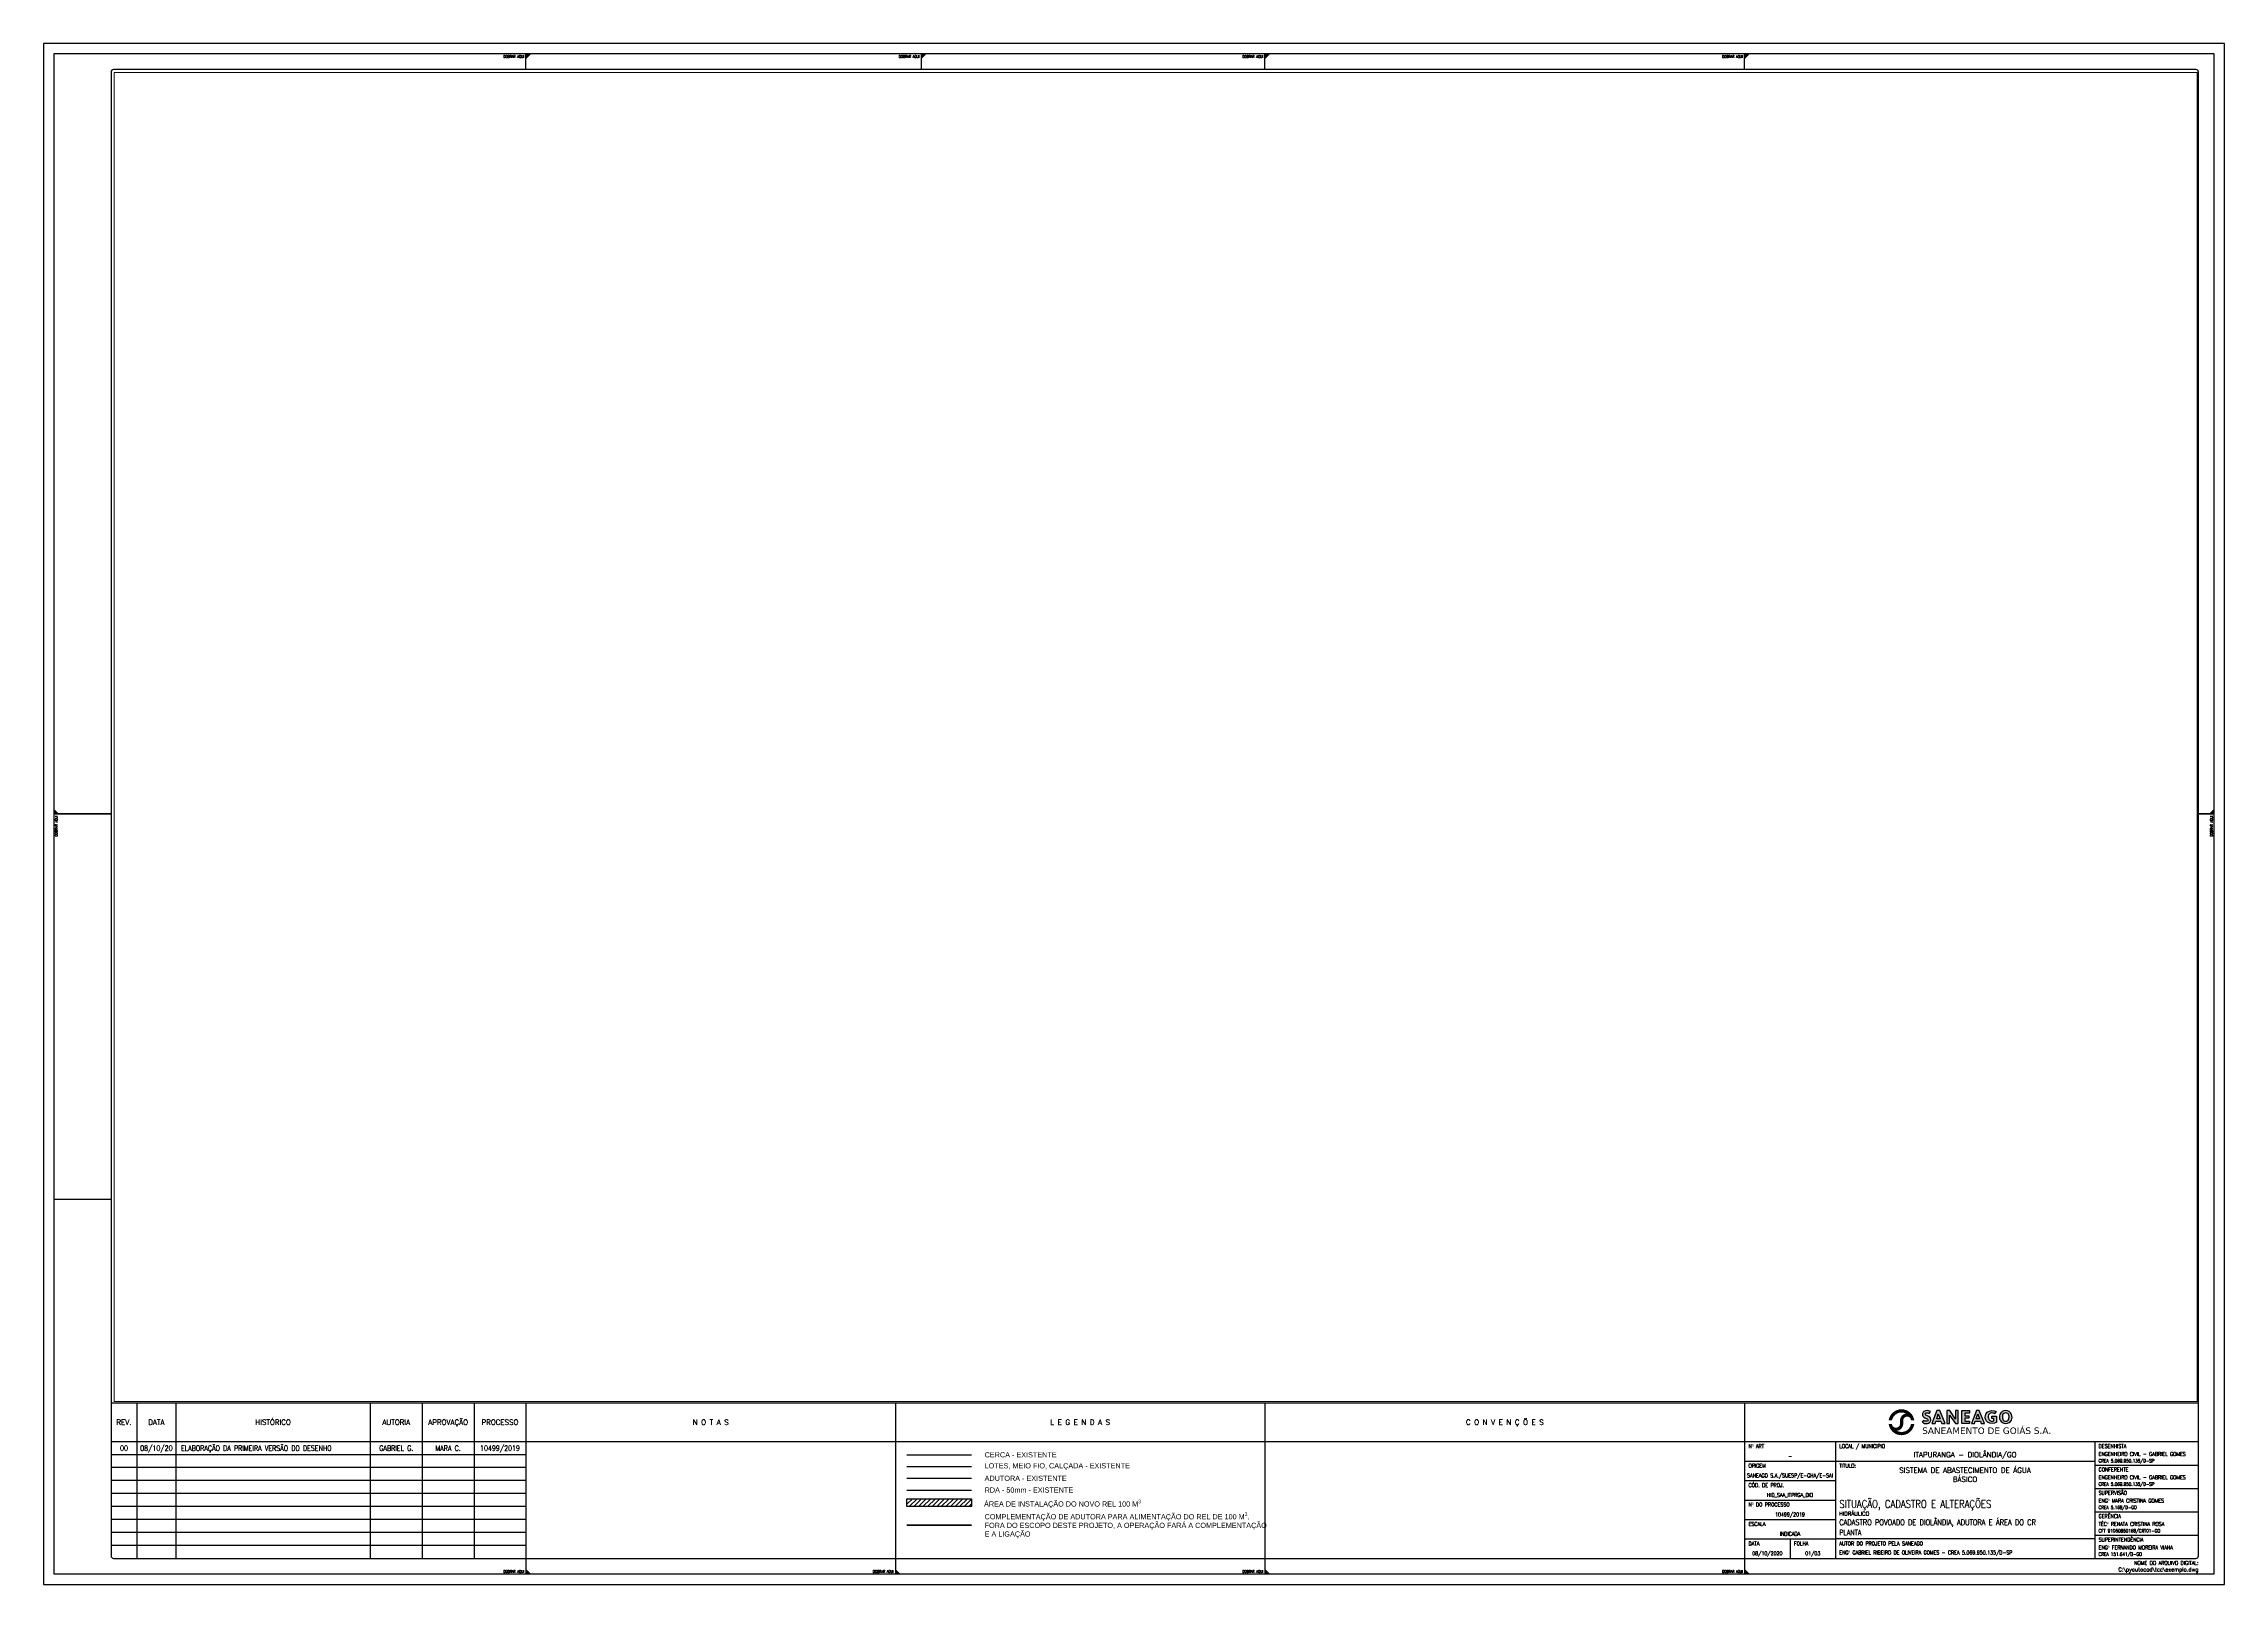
# Paper-space layout 'Layout1' of a CAD drawing. Header units: inches, sheet in millimetres. Extents: x -29 to 812, y -72 to 522.
import ezdxf
from ezdxf.enums import TextEntityAlignment as Align

# ---------------------------------------------------------------- set-up
doc = ezdxf.new("R2010")
doc.units = ezdxf.units.IN
doc.header["$MEASUREMENT"] = 0
doc.linetypes.add('HIDDEN', pattern=[0.375, 0.25, -0.125])
for name, color, linetype in [('ARQ_TITULO', 2, 'Continuous'), ('HID-AUX-VIEW', 11, 'Continuous'), ('HID-CAM-ADUT', 1, 'Continuous'), ('HID-PENA-01', 1, 'Continuous'), ('HID-PENA-02', 2, 'Continuous'), ('HID-PENA-08', 8, 'Continuous'), ('HID-PENA-09', 9, 'Continuous'), ('HID-PRAN-LOGO', 1, 'Continuous'), ('HID-RDA-DN250-1ªETAPA', 160, 'Continuous'), ('HID-RDA-DN50-EXIST', 10, 'HIDDEN'), ('HID-RDA-DN500-1ªETAPA', 106, 'Continuous'), ('HID-TOP-CER', 2, 'CERCA'), ('HID-TOP-LOTE', 252, 'Continuous'), ('HID-TXT-ESP', 3, 'Continuous'), ('HID-TXT-GER', 2, 'Continuous'), ('HID-TXT-LEG', 7, 'Continuous'), ('HID-TXT-TIT', 4, 'Continuous')]:
    doc.layers.add(name, color=color, linetype=linetype)
doc.layers.add('Logo Saneago', color=7, linetype='Continuous', true_color=0x336f99)
doc.styles.add('ROMANS', font='romans.shx')
doc.styles.get("Standard").update_dxf_attribs({"font": 'arial.ttf'})
doc.styles.add('VERDANA', font='verdana.ttf')
doc.linetypes.add('CERCA', pattern='A,0.5,-0.2,[" X ",Standard,S=0.1,R=0,X=-0.1,Y=-0.05],-0.25', length=0.95)

# ---------------------------------------------------------------- blocks, each defined once
blk = doc.blocks.new('CARIMBO_SANEAGO')
at = {"layer": 'Logo Saneago'}
h = blk.add_hatch(color=153, dxfattribs=at)
h.dxf.hatch_style = 1
h.set_gradient(color1=(93, 162, 187), color2=(51, 111, 153))
h.paths.add_polyline_path([(3.48, 1.42, -0.05148), (3.69, 0.68), (4.95, 0.68, 0.872228), (-4.95, 0.68), (-3.69, 0.68, -0.497049), (1.65, 3.37, 0.345757), (-0.57, 0.81), (-0.57, -0.71, -0.796305), (-3.6, -1.08, -0.027411), (-3.69, -0.68), (-4.95, -0.68, 0.872228), (4.95, -0.68), (3.69, -0.68, -0.504928), (-1.74, -3.33, 0.352219), (0.68, -0.77), (0.68, 0.78, -0.743562)])
h = blk.add_hatch(color=256, dxfattribs=at)
h.dxf.hatch_style = 1
h.paths.add_polyline_path([(37.91, 2.99, 0.175796), (38, 0.81, 0.274158), (40.2, -0.5, 0.274158), (42.39, 0.81, 0.175796), (42.48, 2.99, 0.30279), (40.2, 4.5, 0.30279)])
h.paths.add_polyline_path([(40.2, 3.63, -0.331978), (41.42, 2.69, -0.117179), (41.37, 1.19, -0.317883), (40.2, 0.37, -0.317883), (39.02, 1.19, -0.117179), (38.97, 2.69, -0.331978)], flags=16)
h.paths.add_polyline_path([(33.1, 3.87, 0.198863), (32.27, 2.15, 0.255305), (33.21, 0, 0.282725), (36.67, -0.02), (36.67, 2.29), (34.78, 2.29), (34.78, 1.48), (35.61, 1.48), (35.61, 0.57, -0.395751), (33.66, 1.09, -0.213293), (33.62, 2.83, -0.283142), (34.65, 3.57, -0.162922), (36.05, 3.28), (36.53, 4.08, 0.301892)])
h.paths.add_polyline_path([(30, 4.5), (28.88, 4.5), (26.95, -0.5), (28.14, -0.5), (28.46, 0.38), (30.42, 0.38), (30.74, -0.5), (32.01, -0.5)])
h.paths.add_polyline_path([(29.39, 3.22), (30.09, 1.29), (28.76, 1.29)], flags=16)
h.paths.add_polyline_path([(23.22, 4.5), (23.22, -0.5), (26.26, -0.5), (26.26, 0.42), (24.4, 0.42), (24.4, 1.6), (25.97, 1.6), (25.97, 2.48), (24.4, 2.48), (24.4, 3.5), (26.17, 3.5), (26.17, 4.5)])
h.paths.add_polyline_path([(20.88, 1.22), (18.6, 4.5), (17.5, 4.5), (17.5, -0.5), (18.52, -0.5), (18.52, 2.77), (20.83, -0.5), (21.92, -0.5), (21.92, 4.5), (20.88, 4.5)])
h.paths.add_polyline_path([(14.81, 4.5), (13.69, 4.5), (11.76, -0.5), (12.95, -0.5), (13.27, 0.38), (15.23, 0.38), (15.56, -0.5), (16.82, -0.5)])
h.paths.add_polyline_path([(14.2, 3.22), (14.9, 1.29), (13.57, 1.29)], flags=16)
h.paths.add_polyline_path([(10.71, 3.37), (11.14, 4.14, 0.28649), (8.61, 4.14, 0.494237), (8.67, 1.92, 0.034488), (9.95, 1.3, -0.770148), (9.83, 0.4, -0.208786), (8.53, 0.72), (8, 0.02, 0.207065), (9.97, -0.46, 0.762534), (10.55, 2.21, 0.032454), (9.49, 2.75, -0.804849), (9.59, 3.64, -0.193534)])
for points in [[(8.53, 0.72), (8, 0.02, 0.207065), (9.97, -0.46, 0.762534), (10.55, 2.21, 0.034299), (9.43, 2.77, -0.697825), (9.53, 3.63, -0.20321), (10.71, 3.37), (11.14, 4.14, 0.28649), (8.61, 4.14, 0.494237), (8.67, 1.92, 0.034521), (9.95, 1.3, -0.769), (9.83, 0.4, -0.208786)], [(40.2, -0.5, 0.274158), (42.39, 0.81, 0.175796), (42.48, 2.99, 0.30279), (40.2, 4.5, 0.30279), (37.91, 2.99, 0.175796), (38, 0.81, 0.274158)], [(40.2, 0.37, 0.317883), (41.37, 1.19, 0.117179), (41.42, 2.69, 0.331978), (40.2, 3.63, 0.331978), (38.97, 2.69, 0.117179), (39.02, 1.19, 0.317883)]]:
    blk.add_lwpolyline(points, format="xyb", close=True, dxfattribs=at)
for points in [[(13.27, 0.38), (15.23, 0.38), (15.56, -0.5), (16.82, -0.5), (14.81, 4.5), (13.69, 4.5), (11.76, -0.5), (12.95, -0.5)], [(13.57, 1.29), (14.2, 3.22), (14.9, 1.29)], [(21.92, -0.5), (21.92, 4.5), (20.88, 4.5), (20.88, 1.22), (18.6, 4.5), (17.5, 4.5), (17.5, -0.5), (18.52, -0.5), (18.52, 2.77), (20.83, -0.5)], [(26.17, 3.5), (24.4, 3.5), (24.4, 2.48), (25.97, 2.48), (25.97, 1.6), (24.4, 1.6), (24.4, 0.42), (26.26, 0.42), (26.26, -0.5), (23.22, -0.5), (23.22, 4.5), (26.17, 4.5)], [(28.46, 0.38), (30.42, 0.38), (30.74, -0.5), (32.01, -0.5), (30, 4.5), (28.88, 4.5), (26.95, -0.5), (28.14, -0.5)], [(28.76, 1.29), (29.39, 3.22), (30.09, 1.29)]]:
    blk.add_lwpolyline(points, close=True, dxfattribs=at)
blk.add_lwpolyline([(36.67, -0.02, -0.282725), (33.21, 0, -0.255305), (32.27, 2.15, -0.198863), (33.1, 3.87, -0.301892), (36.53, 4.08), (36.05, 3.28, 0.162922), (34.65, 3.57, 0.284214), (33.61, 2.82, 0.2127), (33.66, 1.09, 0.395751), (35.61, 0.57), (35.61, 1.48), (34.78, 1.48), (34.78, 2.29), (36.67, 2.29), (36.67, -0.04)], format="xyb", dxfattribs=at)
at = {"layer": 'ARQ_TITULO', "style": 'VERDANA'}
blk.add_text('SANEAMENTO DE GOIÁS S.A.', height=2.5, dxfattribs=at).set_placement((8, -4.5))
blk = doc.blocks.new('CARIMBO E LAYER_SANEAGO')
at = {"layer": 'HID-PENA-08'}
h = blk.add_hatch(color=256, dxfattribs=at)
h.dxf.hatch_style = 1
h.paths.add_polyline_path([(190, 593), (190, 595), (192, 595)])
h = blk.add_hatch(color=256, dxfattribs=at)
h.dxf.hatch_style = 1
h.paths.add_polyline_path([(342.5, 593), (342.5, 595), (344.5, 595)])
h = blk.add_hatch(color=256, dxfattribs=at)
h.dxf.hatch_style = 1
h.paths.add_polyline_path([(475, 593), (475, 595), (477, 595)])
h = blk.add_hatch(color=256, dxfattribs=at)
h.dxf.hatch_style = 1
h.paths.add_polyline_path([(660, 593), (660, 595), (662, 595)])
h = blk.add_hatch(color=256, dxfattribs=at)
h.dxf.hatch_style = 1
h.paths.add_polyline_path([(10, 302), (8, 302), (8, 304)])
h = blk.add_hatch(color=256, dxfattribs=at)
h.dxf.hatch_style = 1
h.paths.add_polyline_path([(839, 302), (841, 302), (841, 304)])
h = blk.add_hatch(color=256, dxfattribs=at)
h.dxf.hatch_style = 1
h.paths.add_polyline_path([(190, 11), (190, 9), (192, 9)])
h = blk.add_hatch(color=256, dxfattribs=at)
h.dxf.hatch_style = 1
h.paths.add_polyline_path([(332.5, 11), (332.5, 9), (334.5, 9)])
h = blk.add_hatch(color=256, dxfattribs=at)
h.dxf.hatch_style = 1
h.paths.add_polyline_path([(475, 11), (475, 9), (477, 9)])
h = blk.add_hatch(color=256, dxfattribs=at)
h.dxf.hatch_style = 1
h.paths.add_polyline_path([(660, 11), (660, 9), (662, 9)])
at = {"layer": 'HID-PENA-01'}
blk.add_line((660, 75), (660, 15), dxfattribs=at)
blk.add_line((660, 75), (660, 15), dxfattribs=at)
blk.add_line((660, 75), (660, 15), dxfattribs=at)
blk.add_line((660, 75), (660, 15), dxfattribs=at)
blk.add_line((660, 75), (660, 15), dxfattribs=at)
blk.add_line((660, 75), (660, 15), dxfattribs=at)
blk.add_lwpolyline([(30, 588), (30, 16, 0.414214), (31, 15), (834, 15, 0.414214), (835, 16), (835, 588, 0.414214), (834, 589), (31, 589, 0.414214)], format="xyb", close=True, dxfattribs=at)
for points in [[(30, 75), (835, 75)], [(190, 75), (190, 15)], [(332.5, 75), (332.5, 15)], [(475, 75), (475, 15)], [(660, 75), (660, 15)]]:
    blk.add_lwpolyline(points, dxfattribs=at)
at = {"layer": 'HID-PENA-02'}
for points in [[(40, 75), (40, 15)], [(55, 75), (55, 15)], [(130, 75), (130, 15)], [(150, 75), (150, 15)], [(170, 75), (170, 15)], [(835, 60), (30, 60)], [(695, 60), (695, 15)], [(795, 60), (795, 15)], [(695, 52.5), (795, 52.5)], [(795, 22.5), (695, 22.5)]]:
    blk.add_lwpolyline(points, dxfattribs=at)
at = {"layer": 'HID-PENA-08'}
blk.add_lwpolyline([(841, 595), (8, 595), (8, 9), (841, 9)], close=True, dxfattribs=at)
for points in [[(190, 589), (190, 595)], [(342.5, 589), (342.5, 595)], [(475, 589), (475, 595)], [(660, 589), (660, 595)], [(8, 302), (30, 302)], [(30, 302), (8, 302)], [(841, 302), (835, 302)], [(835, 302), (841, 302)], [(8, 153.5), (30, 153.5)], [(190, 15), (190, 9)], [(332.5, 15), (332.5, 9)], [(475, 15), (475, 9)], [(660, 15), (660, 9)]]:
    blk.add_lwpolyline(points, dxfattribs=at)
at = {"layer": 'HID-PENA-09'}
blk.add_lwpolyline([(845, 599), (4, 599), (4, 5), (845, 5)], close=True, dxfattribs=at)
for points in [[(190, 55), (30, 55)], [(660, 52.5), (695, 52.5)], [(795, 51), (835, 51)], [(190, 50), (30, 50)], [(190, 45), (30, 45)], [(660, 45), (695, 45)], [(190, 40), (30, 40)], [(190, 35), (30, 35)], [(660, 37.5), (695, 37.5)], [(795, 42), (835, 42)], [(190, 30), (30, 30)], [(660, 30), (695, 30)], [(795, 33), (835, 33)], [(190, 25), (30, 25)], [(190, 20), (30, 20)], [(660, 22.5), (695, 22.5)], [(795, 24), (835, 24)]]:
    blk.add_lwpolyline(points, dxfattribs=at)
at = {"layer": 'HID-PENA-09', "flags": 128}
blk.add_lwpolyline([(677.5, 22.5), (677.5, 15)], dxfattribs=at)
at = {"layer": 'HID-PRAN-LOGO'}
blk.add_blockref('CARIMBO_SANEAGO', (720.48, 67.5), dxfattribs=at)
at = {"layer": 'HID-PENA-08', "style": 'ROMANS', "width": 0.8}
for p in [(181.3, 593.5), (333.8, 593.5), (466.3, 593.5), (651.3, 593.5), (181.3, 9.5), (323.8, 9.5), (466.3, 9.5), (651.3, 9.5)]:
    blk.add_text('DOBRAR AQUI', height=1, dxfattribs=at).set_placement(p)
for p in [(9.4, 293.3), (840.5, 293.3)]:
    blk.add_text('DOBRAR AQUI', height=1, rotation=90, dxfattribs=at).set_placement(p)
at = {"layer": 'HID-TXT-ESP', "style": 'ROMANS'}
for s, p in [('REV.', (35, 67.5)), ('DATA', (47.5, 67.5)), ('HISTÓRICO', (92.5, 67.5)), ('AUTORIA', (140, 67.5)), ('APROVAÇÃO', (160, 67.5)), ('PROCESSO', (180, 67.5))]:
    blk.add_text(s, height=2, dxfattribs=at).set_placement(p, align=Align.MIDDLE_CENTER)
for tag, p in [('NOTAS1', (261.25, 67.5)), ('LEGENDAS1', (403.75, 67.5)), ('CONVENÇÕES1', (567.5, 67.5)), ('NATUREZA', (745, 49)), ('PROJETO', (745, 45.5))]:
    blk.add_attdef(tag, text='', height=2, dxfattribs=at).set_placement(p, align=Align.MIDDLE_CENTER)
at = {"layer": 'HID-TXT-ESP', "style": 'ROMANS', "width": 0.8}
blk.add_attdef('DETALHE', (696.5, 27.8), '', height=2.2, dxfattribs=at)
at = {"layer": 'HID-TXT-GER', "style": 'ROMANS', "width": 0.9}
for s, p in [('Nº ART', (661.5, 57.5)), ('LOCAL / MUNICIPIO', (696.5, 57.5)), ('DESENHISTA', (796.5, 57.5)), ('ORIGEM', (661.5, 50)), ('TITULO:', (696.5, 50)), ('CÓD. DE PROJ.', (661.5, 42.5)), ('CONFERENTE', (796.5, 48.5)), ('Nº DO PROCESSO', (661.5, 35)), ('SUPERVISÃO', (796.5, 39.5)), ('ESCALA', (661.5, 27.5)), ('GERÊNCIA', (796.5, 30.5)), ('DATA', (661.5, 20)), ('FOLHA', (679, 20)), ('AUTOR DO PROJETO PELA SANEAGO', (696.5, 20)), ('SUPERINTENDÊNCIA', (796.5, 21.5))]:
    blk.add_text(s, height=1.5, dxfattribs=at).set_placement(p)
blk.add_text('NOME DO ARQUIVO DIGITAL:', height=1.5, dxfattribs=at).set_placement((835, 14), align=Align.TOP_RIGHT)
at = {"layer": 'HID-TXT-GER', "style": 'ROMANS', "width": 0.8}
for tag, p in [('REVISÃO1', (35, 57.5)), ('APROVAÇÃO1', (160, 57.5)), ('REVISÃO2', (35, 52.5)), ('DATA1', (47.5, 57.5)), ('DATA2', (47.5, 52.5)), ('AUTORIA1', (140, 57.5)), ('AUTORIA2', (140, 52.5)), ('APROVAÇÃO2', (160, 52.5)), ('PROCESSO1', (180, 57.5)), ('PROCESSO2', (180, 52.5)), ('REVISÃO3', (35, 47.5)), ('REVISÃO4', (35, 42.5)), ('DATA3', (47.5, 47.5)), ('DATA4', (47.5, 42.5)), ('AUTORIA3', (140, 47.5)), ('AUTORIA4', (140, 42.5)), ('APROVAÇÃO3', (160, 47.5)), ('APROVAÇÃO4', (160, 42.5)), ('PROCESSO3', (180, 47.5)), ('PROCESSO4', (180, 42.5)), ('REVISÃO5', (35, 37.5)), ('REVISÃO6', (35, 32.5)), ('DATA5', (47.5, 37.5)), ('AUTORIA5', (140, 37.5)), ('APROVAÇÃO5', (160, 37.5)), ('APROVAÇÃO6', (160, 32.5)), ('PROCESSO5', (180, 37.5)), ('REVISÃO7', (35, 27.5)), ('DATA6', (47.5, 32.5)), ('DATA7', (47.5, 27.5)), ('AUTORIA6', (140, 32.5)), ('AUTORIA7', (140, 27.5)), ('APROVAÇÃO7', (160, 27.5)), ('PROCESSO6', (180, 32.5)), ('PROCESSO7', (180, 27.5)), ('REVISÃO8', (35, 22.5)), ('REVISÃO9', (35, 17.5)), ('DATA8', (47.5, 22.5)), ('DATA9', (47.5, 17.5)), ('AUTORIA8', (140, 22.5)), ('AUTORIA9', (140, 17.5)), ('APROVAÇÃO8', (160, 22.5)), ('APROVAÇÃO9', (160, 17.5)), ('PROCESSO8', (180, 22.5)), ('PROCESSO9', (180, 17.5))]:
    blk.add_attdef(tag, text='', height=2, dxfattribs=at).set_placement(p, align=Align.MIDDLE_CENTER)
for tag, p in [('HISTÓRICO1', (57, 57.5)), ('HISTÓRICO2', (57, 52.5)), ('HISTÓRICO3', (57, 47.5)), ('HISTÓRICO4', (57, 42.5)), ('HISTÓRICO5', (57, 37.5)), ('HISTÓRICO6', (57, 32.5)), ('HISTÓRICO7', (57, 27.5)), ('HISTÓRICO8', (57, 22.5)), ('HISTÓRICO9', (57, 17.5))]:
    blk.add_attdef(tag, text='', height=2, dxfattribs=at).set_placement(p, align=Align.MIDDLE_LEFT)
blk.add_attdef('APRESENTAÇÃO', (696.5, 24), '', height=2, dxfattribs=at)
at = {"layer": 'HID-TXT-LEG', "insert": (835, 11.5), "char_height": 1.5, "width": 174, "attachment_point": 3, "style": 'ROMANS'}
blk.add_mtext('C:\\\\pyautocad\\\\tcc\\\\exemplo.dwg', dxfattribs=at)
at = {"layer": 'HID-TXT-LEG', "style": 'ROMANS', "width": 0.8}
for tag, p in [('NºART', (677.5, 53.7)), ('ORIGEM', (677.5, 46.2)), ('CÓDIGO-PROJETO', (677.5, 38.7)), ('ESCALA-SINÃOCOUBER', (677.5, 25.7)), ('NºPROCESSO', (677.5, 31.2)), ('DATA', (668.75, 16.2)), ('ESCALA-PRINCIPAL', (677.5, 23.7)), ('FOLHA', (686.25, 16.2))]:
    blk.add_attdef(tag, text='', height=1.5, dxfattribs=at).set_placement(p, align=Align.CENTER)
for tag, p, height in [('CREA-DESENHISTA', (796.5, 52), 1.3), ('DESENHISTA', (796.5, 54.5), 1.5), ('CREA-CONFERENTE', (796.5, 43), 1.3), ('CONFERENTE', (796.5, 45.5), 1.5), ('CREA-SUPERVISÃO', (796.5, 34), 1.3), ('SUPERVISÃO', (796.5, 36.5), 1.5), ('CREA-GERÊNCIA', (796.5, 25), 1.3), ('GERÊNCIA', (796.5, 27.5), 1.5), ('COORDENADOR', (696.5, 16.5), 1.5), ('CREA-SUPERINTENDÊNCIA', (796.5, 16), 1.3), ('SUPERINTENDÊNCIA', (796.5, 18.5), 1.5)]:
    blk.add_attdef(tag, p, '', height=height, dxfattribs=at)
at = {"layer": 'HID-TXT-TIT', "style": 'ROMANS'}
blk.add_attdef('LOCAL', text='', height=2, dxfattribs=at).set_placement((745, 54), align=Align.CENTER)
at = {"layer": 'HID-TXT-TIT', "style": 'ROMANS', "width": 0.8}
for tag, p in [('TÍTULO-SINÃOCOUBER', (696.5, 39)), ('TÍTULO-PRINCIPAL', (696.5, 34.5))]:
    blk.add_attdef(tag, p, '', height=3, dxfattribs=at)
at = {"layer": 'HID-TXT-TIT', "color": 9, "style": 'ROMANS'}
blk.add_attdef('DISCIPLINA', (696.5, 31.5), '', height=1.5, dxfattribs=at)

psp = doc.layouts.get("Layout1")

# ---------------------------------------------------------------- hatches: boundary and pattern name
at = {"layer": 'HID-RDA-DN250-1ªETAPA'}
h = psp.add_hatch(dxfattribs=at)
h.set_pattern_fill('ANSI31', color=256, scale=10)
h.set_pattern_definition([(45, (-44.8731, -96.3069), (-0.8838835, 0.8838835), [])])
h.paths.add_polyline_path([(328.94, -41.79), (328.94, -38.79), (303.94, -38.79), (303.94, -41.79)])

# ---------------------------------------------------------------- linework, layer by layer
at = {"layer": 'HID-CAM-ADUT'}
psp.add_lwpolyline([(303.94, -30.92), (328.94, -30.92)], dxfattribs=at)
at = {"layer": 'HID-RDA-DN250-1ªETAPA'}
psp.add_lwpolyline([(303.94, -38.79), (328.94, -38.79), (328.94, -41.79), (303.94, -41.79), (303.94, -38.79)], dxfattribs=at)
at = {"layer": 'HID-RDA-DN50-EXIST'}
psp.add_lwpolyline([(303.94, -35.45), (328.94, -35.45)], dxfattribs=at)
at = {"layer": 'HID-RDA-DN500-1ªETAPA', "lineweight": 211}
psp.add_lwpolyline([(303.94, -49.03), (328.94, -49.03)], dxfattribs=at)
at = {"layer": 'HID-TOP-CER'}
psp.add_lwpolyline([(303.94, -21.86), (328.94, -21.86)], dxfattribs=at)
at = {"layer": 'HID-TOP-LOTE'}
psp.add_lwpolyline([(303.94, -26.39), (328.94, -26.39)], dxfattribs=at)

# ---------------------------------------------------------------- block references
at = {"layer": 'HID-TXT-LEG'}
psp.add_blockref('CARIMBO E LAYER_SANEAGO', (-32.96, -76.8), dxfattribs=at).add_auto_attribs({'CONVENÇÕES1': 'C O N V E N Ç Õ E S', 'LEGENDAS1': 'L E G E N D A S', 'NOTAS1': 'N O T A S', 'HISTÓRICO1': 'ELABORAÇÃO DA PRIMEIRA VERSÃO DO DESENHO', 'PROCESSO1': '10499/2019', 'APROVAÇÃO1': 'MARA C.', 'AUTORIA1': 'GABRIEL G.', 'DATA1': '08/10/20', 'REVISÃO1': '00', 'APRESENTAÇÃO': 'PLANTA', 'DETALHE': 'CADASTRO POVOADO DE DIOLÂNDIA, ADUTORA E ÁREA DO CR', 'TÍTULO-PRINCIPAL': 'SITUAÇÃO, CADASTRO E ALTERAÇÕES', 'LOCAL': 'ITAPURANGA - DIOLÂNDIA/GO', 'NATUREZA': 'SISTEMA DE ABASTECIMENTO DE ÁGUA', 'PROJETO': 'BÁSICO', 'DISCIPLINA': 'HIDRÁULICO', 'COORDENADOR': 'ENGª GABRIEL RIBEIRO DE OLIVEIRA GOMES - CREA 5.069.950.135/D-SP', 'CREA-SUPERINTENDÊNCIA': 'CREA 151.641/D-GO', 'CREA-GERÊNCIA': 'CFT 91060850168/CRT01-GO', 'CREA-SUPERVISÃO': 'CREA 5.168/D-GO', 'CREA-CONFERENTE': 'CREA 5.069.950.135/D-SP', 'SUPERINTENDÊNCIA': 'ENGª FERNANDO MOREIRA VIANA', 'GERÊNCIA': 'TÉCª RENATA CRISTINA ROSA', 'SUPERVISÃO': 'ENGº MARA CRISTINA GOMES', 'CONFERENTE': 'ENGENHEIRO CIVIL - GABRIEL GOMES', 'CREA-DESENHISTA': 'CREA 5.069.950.135/D-SP', 'DESENHISTA': 'ENGENHEIRO CIVIL - GABRIEL GOMES', 'FOLHA': '01/03', 'DATA': '08/10/2020', 'ESCALA-PRINCIPAL': 'INDICADA', 'NºPROCESSO': '10499/2019', 'CÓDIGO-PROJETO': 'HID_SAA_ITPRGA_DIO', 'ORIGEM': 'SANEAGO S.A./SUESP/E-GHA/E-SAI', 'NºART': '-'})

# ---------------------------------------------------------------- texts
at = {"layer": 'HID-TXT-GER', "char_height": 2, "attachment_point": 4}
for s, width, insert in [('CERCA - EXISTENTE', 78.1892, (333.94, -21.86)), ('LOTES, MEIO FIO, CALÇADA - EXISTENTE', 78.1892, (333.94, -26.39)), ('ADUTORA - EXISTENTE', 51.986, (333.94, -30.92)), ('\\A1;ÁREA DE INSTALAÇÃO DO NOVO REL 100 M{\\H0.7x;\\S3^ ;}', 83.0384, (333.72, -40.77)), ('RDA - 50mm - EXISTENTE', 51.986, (333.94, -35.45)), ('\\A1;COMPLEMENTAÇÃO DE ADUTORA PARA ALIMENTAÇÃO DO REL DE 100 M{\\H0.7x;\\S3^ ;}. FORA DO ESCOPO DESTE PROJETO, A OPERAÇÃO FARÁ A COMPLEMENTAÇÃO E A LIGAÇÃO', 108.7056, (333.94, -49.03))]:
    psp.add_mtext_dynamic_manual_height_columns(s, width=width, gutter_width=20, heights=[0], dxfattribs=dict(at, insert=insert))

# ---------------------------------------------------------------- viewports
at = {"layer": 'HID-AUX-VIEW'}
psp.add_viewport(center=(399.88, 254.83), size=(803.37, 512.3507), view_center_point=(614598.31, 8298402.21), view_height=1024.7015, dxfattribs=at)

doc.saveas('drawing.dxf')
